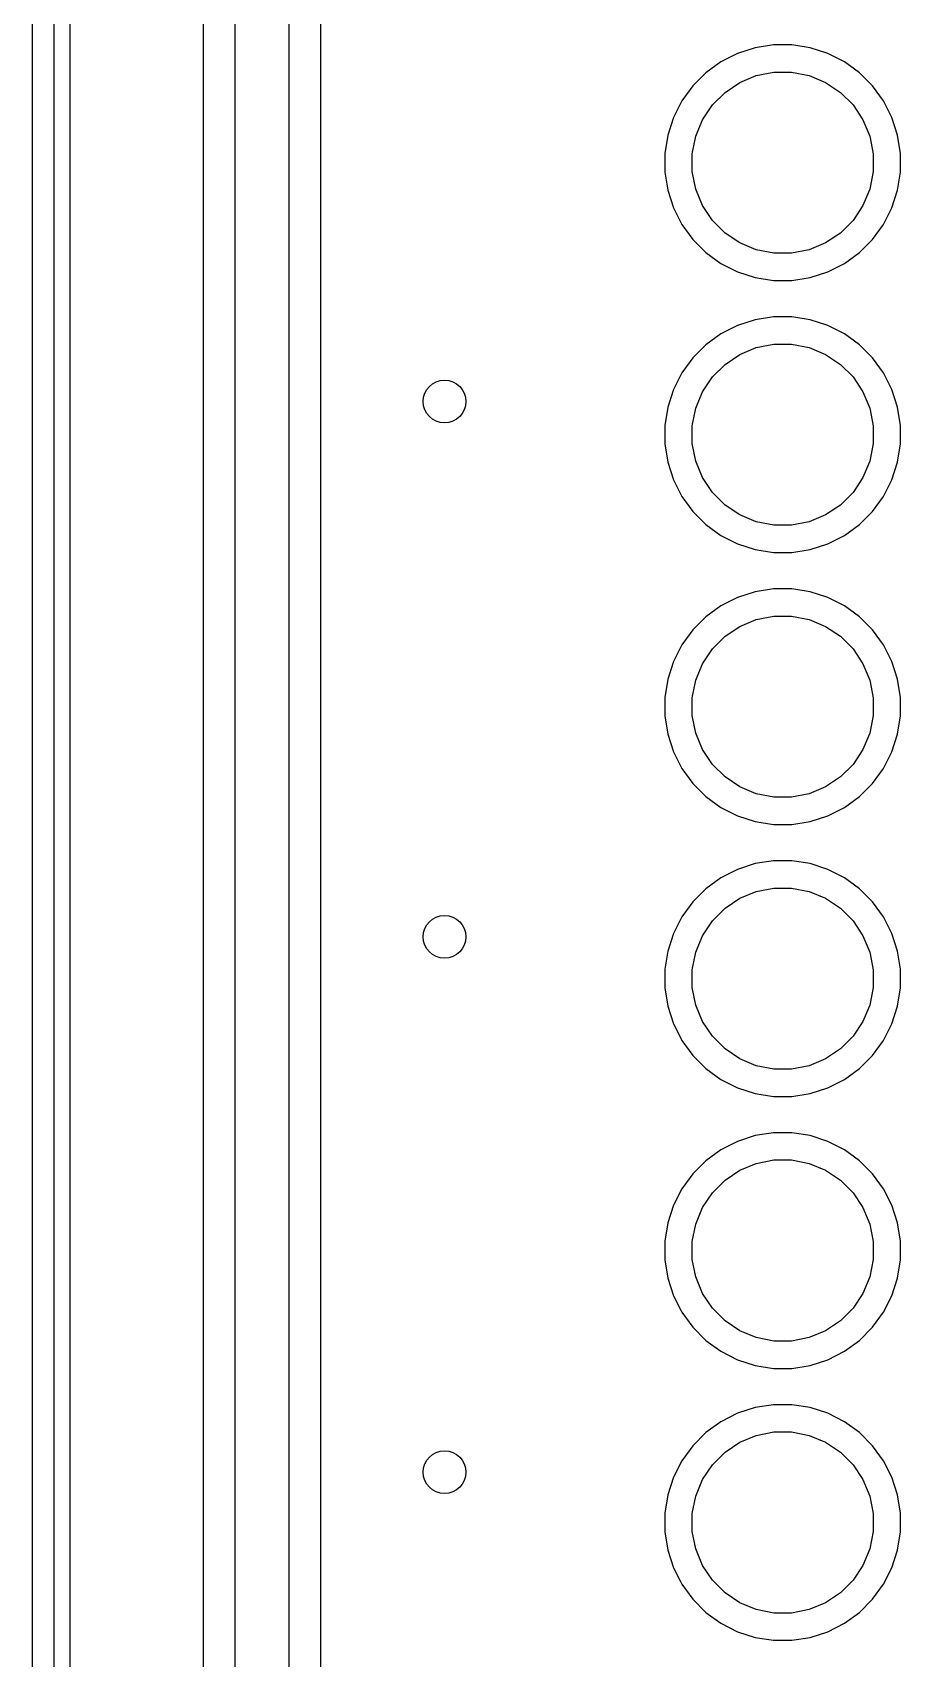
# Model space of a CAD drawing. Extents: x 0 to 130, y -140 to 0.
# Drawn here: x -0.1 to 8.01, y -96.74 to -81.55 of the extents above; entities that cross this region are included whole.
import ezdxf

# ---------------------------------------------------------------- set-up
doc = ezdxf.new("R2010")
doc.units = 0
doc.layers.add('BLACK', color=7, linetype='CONTINUOUS')

msp = doc.modelspace()

# ---------------------------------------------------------------- linework, layer by layer
at = {"layer": 'BLACK', "linetype": 'CONTINUOUS'}
for p, q in [((-0.1, -140), (-0.1, 0)), ((0.1, -0.1), (0.1, -139.9)), ((0.2505, -117.285), (0.2505, -51.795525)), ((1.4935, -51.795525), (1.4935, -103.376474)), ((1.794, -103.304), (1.794, -51.868)), ((2.294, -51.971554), (2.294, -103.200446)), ((2.5945, -82.683385), (2.5945, -80.143385)), ((6.652293, -81.696598), (6.487561, -81.750123)), ((6.652297, -81.696597), (6.652293, -81.696598)), ((6.823386, -81.6695), (6.652297, -81.696597)), ((6.823389, -81.6695), (6.823386, -81.6695)), ((6.996611, -81.6695), (6.823389, -81.6695)), ((6.996614, -81.6695), (6.996611, -81.6695)), ((7.167702, -81.696597), (6.996614, -81.6695)), ((7.167706, -81.696598), (7.167702, -81.696597)), ((7.332438, -81.750123), (7.167706, -81.696598)), ((6.333214, -81.828766), (6.193073, -81.930585)), ((6.487558, -81.750125), (6.333214, -81.828766)), ((6.487561, -81.750123), (6.487558, -81.750125)), ((7.332441, -81.750125), (7.332438, -81.750123)), ((7.486785, -81.828766), (7.332441, -81.750125)), ((7.486787, -81.828767), (7.486785, -81.828766)), ((7.486788, -81.828768), (7.486787, -81.828767)), ((7.626928, -81.930586), (7.486788, -81.828768)), ((6.193073, -81.930585), (6.070585, -82.053073)), ((6.509313, -82.020367), (6.663258, -81.956601)), ((6.663258, -81.956601), (6.826685, -81.924093)), ((6.826685, -81.924093), (6.993315, -81.924093)), ((6.993315, -81.924093), (7.156742, -81.956601)), ((7.156742, -81.956601), (7.310687, -82.020367)), ((7.749414, -82.053072), (7.626928, -81.930586)), ((6.070585, -82.053073), (5.968766, -82.193214)), ((6.252941, -82.230766), (6.370766, -82.112941)), ((6.370766, -82.112941), (6.509313, -82.020367)), ((7.310687, -82.020367), (7.449234, -82.112941)), ((7.449234, -82.112941), (7.567059, -82.230766)), ((7.851232, -82.193212), (7.749414, -82.053072)), ((5.968766, -82.193214), (5.890125, -82.347558)), ((6.160367, -82.369313), (6.252941, -82.230766)), ((7.567059, -82.230766), (7.659633, -82.369313)), ((7.929873, -82.347555), (7.851232, -82.193212)), ((5.890123, -82.347561), (5.836598, -82.512293)), ((5.890125, -82.347558), (5.890123, -82.347561)), ((6.096601, -82.523258), (6.160367, -82.369313)), ((7.659633, -82.369313), (7.723399, -82.523258)), ((7.929873, -82.347557), (7.929873, -82.347555)), ((7.929874, -82.347558), (7.929873, -82.347557)), ((7.929876, -82.347561), (7.929874, -82.347558)), ((7.983401, -82.512293), (7.929876, -82.347561)), ((5.836597, -82.512297), (5.8095, -82.683385)), ((5.836598, -82.512293), (5.836597, -82.512297)), ((6.064093, -82.686685), (6.096601, -82.523258)), ((7.723399, -82.523258), (7.755907, -82.686685)), ((7.983402, -82.512297), (7.983401, -82.512293)), ((8.0105, -82.683385), (7.983402, -82.512297)), ((2.5945, -85.223385), (2.5945, -82.683385)), ((5.8095, -82.683385), (5.8095, -82.856614)), ((6.064093, -82.853315), (6.064093, -82.686685)), ((7.755907, -82.686685), (7.755907, -82.853315)), ((8.0105, -82.856614), (8.0105, -82.683385)), ((5.8095, -82.856614), (5.836597, -83.027702)), ((6.096601, -83.016742), (6.064093, -82.853315)), ((7.755907, -82.853315), (7.723399, -83.016742)), ((7.983402, -83.027702), (8.0105, -82.856614)), ((5.836597, -83.027702), (5.836598, -83.027706)), ((5.836598, -83.027706), (5.890123, -83.192438)), ((6.160367, -83.170687), (6.096601, -83.016742)), ((7.723399, -83.016742), (7.659633, -83.170687)), ((7.929876, -83.192438), (7.983401, -83.027706)), ((7.983401, -83.027706), (7.983402, -83.027702)), ((5.890123, -83.192438), (5.890125, -83.192441)), ((5.890125, -83.192441), (5.937515, -83.285451)), ((6.252941, -83.309234), (6.160367, -83.170687)), ((7.659633, -83.170687), (7.567059, -83.309234)), ((7.851232, -83.346788), (7.929873, -83.192445)), ((7.929873, -83.192445), (7.929874, -83.19244)), ((7.929874, -83.19244), (7.929876, -83.192438)), ((5.937515, -83.285451), (5.968768, -83.346788)), ((5.968768, -83.346788), (6.070586, -83.486928)), ((6.370766, -83.427059), (6.252941, -83.309234)), ((7.567059, -83.309234), (7.449234, -83.427059)), ((7.749414, -83.486928), (7.851232, -83.346788)), ((6.070586, -83.486928), (6.193072, -83.609414)), ((6.509313, -83.519633), (6.370766, -83.427059)), ((6.663258, -83.583399), (6.509313, -83.519633)), ((7.310687, -83.519633), (7.156742, -83.583399)), ((7.449234, -83.427059), (7.310687, -83.519633)), ((7.626928, -83.609414), (7.749414, -83.486928)), ((6.193072, -83.609414), (6.333212, -83.711232)), ((6.826685, -83.615907), (6.663258, -83.583399)), ((6.993315, -83.615907), (6.826685, -83.615907)), ((7.156742, -83.583399), (6.993315, -83.615907)), ((7.486788, -83.711232), (7.626928, -83.609414)), ((6.333212, -83.711232), (6.487555, -83.789873)), ((6.487555, -83.789873), (6.487557, -83.789873)), ((6.487557, -83.789873), (6.487558, -83.789874)), ((6.487558, -83.789874), (6.487561, -83.789876)), ((6.487561, -83.789876), (6.652293, -83.843401)), ((7.167706, -83.843401), (7.332438, -83.789876)), ((7.332438, -83.789876), (7.33244, -83.789874)), ((7.33244, -83.789874), (7.332445, -83.789873)), ((7.332445, -83.789873), (7.486788, -83.711232)), ((6.652293, -83.843401), (6.652297, -83.843402)), ((6.652297, -83.843402), (6.823386, -83.8705)), ((6.823386, -83.8705), (6.823389, -83.8705)), ((6.823389, -83.8705), (6.996614, -83.8705)), ((6.996614, -83.8705), (7.167702, -83.843402)), ((7.167702, -83.843402), (7.167706, -83.843401)), ((6.652293, -84.236598), (6.487561, -84.290123)), ((6.652297, -84.236597), (6.652293, -84.236598)), ((6.823386, -84.2095), (6.652297, -84.236597)), ((6.823389, -84.2095), (6.823386, -84.2095)), ((6.996611, -84.2095), (6.823389, -84.2095)), ((6.996614, -84.2095), (6.996611, -84.2095)), ((7.167702, -84.236597), (6.996614, -84.2095)), ((7.167706, -84.236598), (7.167702, -84.236597)), ((7.332438, -84.290123), (7.167706, -84.236598)), ((6.333214, -84.368766), (6.193073, -84.470585)), ((6.487558, -84.290125), (6.333214, -84.368766)), ((6.487561, -84.290123), (6.487558, -84.290125)), ((7.332441, -84.290125), (7.332438, -84.290123)), ((7.332444, -84.290126), (7.332441, -84.290125)), ((7.332445, -84.290127), (7.332444, -84.290126)), ((7.338527, -84.293226), (7.332445, -84.290127)), ((7.486785, -84.368766), (7.338527, -84.293226)), ((7.486787, -84.368767), (7.486785, -84.368766)), ((7.486788, -84.368768), (7.486787, -84.368767)), ((7.626928, -84.470586), (7.486788, -84.368768)), ((6.193073, -84.470585), (6.070585, -84.593073)), ((6.370766, -84.652941), (6.509313, -84.560367)), ((6.509313, -84.560367), (6.663258, -84.496601)), ((6.663258, -84.496601), (6.826685, -84.464093)), ((6.826685, -84.464093), (6.993315, -84.464093)), ((6.993315, -84.464093), (7.156742, -84.496601)), ((7.156742, -84.496601), (7.310687, -84.560367)), ((7.310687, -84.560367), (7.449234, -84.652941)), ((7.749414, -84.593072), (7.626928, -84.470586)), ((5.968766, -84.733214), (5.890125, -84.887558)), ((6.070585, -84.593073), (5.968766, -84.733214)), ((6.252941, -84.770766), (6.370766, -84.652941)), ((7.449234, -84.652941), (7.567059, -84.770766)), ((7.851232, -84.733212), (7.749414, -84.593072)), ((7.929873, -84.887555), (7.851232, -84.733212)), ((5.890123, -84.887561), (5.836598, -85.052293)), ((5.890125, -84.887558), (5.890123, -84.887561)), ((6.160367, -84.909313), (6.252941, -84.770766)), ((7.567059, -84.770766), (7.659633, -84.909313)), ((7.929873, -84.887557), (7.929873, -84.887555)), ((7.929874, -84.887558), (7.929873, -84.887557)), ((7.929876, -84.887561), (7.929874, -84.887558)), ((7.983401, -85.052293), (7.929876, -84.887561)), ((6.096601, -85.063258), (6.160367, -84.909313)), ((7.659633, -84.909313), (7.723399, -85.063258)), ((5.836597, -85.052297), (5.8095, -85.223385)), ((5.836598, -85.052293), (5.836597, -85.052297)), ((6.064093, -85.226685), (6.096601, -85.063258)), ((7.723399, -85.063258), (7.755907, -85.226685)), ((7.983402, -85.052297), (7.983401, -85.052293)), ((8.0105, -85.223385), (7.983402, -85.052297)), ((2.5945, -87.763385), (2.5945, -85.223385)), ((5.8095, -85.223385), (5.8095, -85.396614)), ((6.064093, -85.393315), (6.064093, -85.226685)), ((7.755907, -85.226685), (7.755907, -85.393315)), ((8.0105, -85.396614), (8.0105, -85.223385)), ((5.8095, -85.396614), (5.836597, -85.567702)), ((6.096601, -85.556742), (6.064093, -85.393315)), ((7.755907, -85.393315), (7.723399, -85.556742)), ((7.983402, -85.567702), (8.0105, -85.396614)), ((5.836597, -85.567702), (5.836598, -85.567706)), ((5.836598, -85.567706), (5.890123, -85.732438)), ((6.160367, -85.710687), (6.096601, -85.556742)), ((7.723399, -85.556742), (7.659633, -85.710687)), ((7.929876, -85.732438), (7.983401, -85.567706)), ((7.983401, -85.567706), (7.983402, -85.567702)), ((5.890123, -85.732438), (5.890125, -85.732441)), ((5.890125, -85.732441), (5.890126, -85.732444)), ((5.890126, -85.732444), (5.890127, -85.732445)), ((5.890127, -85.732445), (5.968768, -85.886788)), ((6.252941, -85.849234), (6.160367, -85.710687)), ((7.659633, -85.710687), (7.567059, -85.849234)), ((7.851232, -85.886788), (7.929873, -85.732445)), ((7.929873, -85.732445), (7.929874, -85.73244)), ((7.929874, -85.73244), (7.929876, -85.732438)), ((5.968768, -85.886788), (6.070586, -86.026928)), ((6.370766, -85.967059), (6.252941, -85.849234)), ((7.567059, -85.849234), (7.449234, -85.967059)), ((7.749414, -86.026928), (7.851232, -85.886788)), ((6.070586, -86.026928), (6.193072, -86.149414)), ((6.509313, -86.059633), (6.370766, -85.967059)), ((6.663258, -86.123399), (6.509313, -86.059633)), ((7.310687, -86.059633), (7.156742, -86.123399)), ((7.449234, -85.967059), (7.310687, -86.059633)), ((7.626928, -86.149414), (7.749414, -86.026928)), ((6.193072, -86.149414), (6.333212, -86.251232)), ((6.333212, -86.251232), (6.487555, -86.329873)), ((6.826685, -86.155907), (6.663258, -86.123399)), ((6.993315, -86.155907), (6.826685, -86.155907)), ((7.156742, -86.123399), (6.993315, -86.155907)), ((7.332445, -86.329873), (7.486788, -86.251232)), ((7.486788, -86.251232), (7.626928, -86.149414)), ((6.487555, -86.329873), (6.487557, -86.329873)), ((6.487557, -86.329873), (6.487558, -86.329874)), ((6.487558, -86.329874), (6.487561, -86.329876)), ((6.487561, -86.329876), (6.652293, -86.383401)), ((6.652293, -86.383401), (6.652297, -86.383402)), ((6.652297, -86.383402), (6.823386, -86.4105)), ((6.996614, -86.4105), (7.167702, -86.383402)), ((7.167702, -86.383402), (7.167706, -86.383401)), ((7.167706, -86.383401), (7.332438, -86.329876)), ((7.332438, -86.329876), (7.33244, -86.329874)), ((7.33244, -86.329874), (7.332445, -86.329873)), ((6.823386, -86.4105), (6.823389, -86.4105)), ((6.823389, -86.4105), (6.996614, -86.4105)), ((6.487558, -86.830125), (6.333214, -86.908766)), ((6.487561, -86.830123), (6.487558, -86.830125)), ((6.652293, -86.776598), (6.487561, -86.830123)), ((6.652297, -86.776597), (6.652293, -86.776598)), ((6.823386, -86.7495), (6.652297, -86.776597)), ((6.823389, -86.7495), (6.823386, -86.7495)), ((6.996611, -86.7495), (6.823389, -86.7495)), ((6.996614, -86.7495), (6.996611, -86.7495)), ((7.167702, -86.776597), (6.996614, -86.7495)), ((7.167706, -86.776598), (7.167702, -86.776597)), ((7.332438, -86.830123), (7.167706, -86.776598)), ((7.332441, -86.830125), (7.332438, -86.830123)), ((7.486785, -86.908766), (7.332441, -86.830125)), ((6.193073, -87.010585), (6.070585, -87.133073)), ((6.333214, -86.908766), (6.193073, -87.010585)), ((6.663258, -87.036601), (6.826685, -87.004093)), ((6.826685, -87.004093), (6.993315, -87.004093)), ((6.993315, -87.004093), (7.156742, -87.036601)), ((7.486787, -86.908767), (7.486785, -86.908766)), ((7.486788, -86.908768), (7.486787, -86.908767)), ((7.626928, -87.010586), (7.486788, -86.908768)), ((7.749414, -87.133072), (7.626928, -87.010586)), ((6.070585, -87.133073), (5.968766, -87.273214)), ((6.370766, -87.192941), (6.509313, -87.100367)), ((6.509313, -87.100367), (6.663258, -87.036601)), ((7.156742, -87.036601), (7.310687, -87.100367)), ((7.310687, -87.100367), (7.449234, -87.192941)), ((7.851232, -87.273212), (7.749414, -87.133072)), ((5.968766, -87.273214), (5.890125, -87.427558)), ((6.160367, -87.449313), (6.252941, -87.310766)), ((6.252941, -87.310766), (6.370766, -87.192941)), ((7.449234, -87.192941), (7.567059, -87.310766)), ((7.567059, -87.310766), (7.659633, -87.449313)), ((7.929873, -87.427555), (7.851232, -87.273212)), ((5.890123, -87.427561), (5.836598, -87.592293)), ((5.890125, -87.427558), (5.890123, -87.427561)), ((6.096601, -87.603258), (6.160367, -87.449313)), ((7.659633, -87.449313), (7.723399, -87.603258)), ((7.929873, -87.427557), (7.929873, -87.427555)), ((7.929874, -87.427558), (7.929873, -87.427557)), ((7.929876, -87.427561), (7.929874, -87.427558)), ((7.983401, -87.592293), (7.929876, -87.427561)), ((5.836597, -87.592297), (5.8095, -87.763385)), ((5.836598, -87.592293), (5.836597, -87.592297)), ((6.064093, -87.766685), (6.096601, -87.603258)), ((7.723399, -87.603258), (7.755907, -87.766685)), ((7.983402, -87.592297), (7.983401, -87.592293)), ((8.0105, -87.763385), (7.983402, -87.592297)), ((2.5945, -90.303385), (2.5945, -87.763385)), ((5.8095, -87.763385), (5.8095, -87.936614)), ((6.064093, -87.933315), (6.064093, -87.766685)), ((7.755907, -87.766685), (7.755907, -87.933315)), ((8.0105, -87.936614), (8.0105, -87.763385)), ((5.8095, -87.936614), (5.836597, -88.107702)), ((6.096601, -88.096742), (6.064093, -87.933315)), ((7.755907, -87.933315), (7.723399, -88.096742)), ((7.983402, -88.107702), (8.0105, -87.936614)), ((5.836597, -88.107702), (5.836598, -88.107706)), ((5.836598, -88.107706), (5.890123, -88.272438)), ((6.160367, -88.250687), (6.096601, -88.096742)), ((7.723399, -88.096742), (7.659633, -88.250687)), ((7.929876, -88.272438), (7.983401, -88.107706)), ((7.983401, -88.107706), (7.983402, -88.107702)), ((5.890123, -88.272438), (5.890125, -88.272441)), ((5.890125, -88.272441), (5.890126, -88.272442)), ((5.890126, -88.272442), (5.890127, -88.272445)), ((5.890127, -88.272445), (5.968768, -88.426788)), ((6.252941, -88.389234), (6.160367, -88.250687)), ((7.659633, -88.250687), (7.567059, -88.389234)), ((7.851232, -88.426788), (7.929873, -88.272445)), ((7.929873, -88.272445), (7.929874, -88.27244)), ((7.929874, -88.27244), (7.929876, -88.272438)), ((5.968768, -88.426788), (6.070586, -88.566928)), ((6.370766, -88.507059), (6.252941, -88.389234)), ((6.509313, -88.599633), (6.370766, -88.507059)), ((7.449234, -88.507059), (7.310687, -88.599633)), ((7.567059, -88.389234), (7.449234, -88.507059)), ((7.749414, -88.566928), (7.851232, -88.426788)), ((6.070586, -88.566928), (6.193072, -88.689414)), ((6.663258, -88.663399), (6.509313, -88.599633)), ((6.826685, -88.695907), (6.663258, -88.663399)), ((7.156742, -88.663399), (6.993315, -88.695907)), ((7.310687, -88.599633), (7.156742, -88.663399)), ((7.626928, -88.689414), (7.749414, -88.566928)), ((6.193072, -88.689414), (6.333212, -88.791232)), ((6.333212, -88.791232), (6.487555, -88.869873)), ((6.993315, -88.695907), (6.826685, -88.695907)), ((7.332445, -88.869873), (7.486788, -88.791232)), ((7.486788, -88.791232), (7.626928, -88.689414)), ((6.487555, -88.869873), (6.487557, -88.869873)), ((6.487557, -88.869873), (6.487558, -88.869874)), ((6.487558, -88.869874), (6.487561, -88.869876)), ((6.487561, -88.869876), (6.652293, -88.923401)), ((6.652293, -88.923401), (6.652297, -88.923402)), ((6.652297, -88.923402), (6.823386, -88.9505)), ((6.823386, -88.9505), (6.823389, -88.9505)), ((6.823389, -88.9505), (6.996614, -88.9505)), ((6.996614, -88.9505), (7.167702, -88.923402)), ((7.167702, -88.923402), (7.167706, -88.923401)), ((7.167706, -88.923401), (7.332438, -88.869876)), ((7.332438, -88.869876), (7.33244, -88.869874)), ((7.33244, -88.869874), (7.332445, -88.869873)), ((6.823386, -89.2895), (6.652297, -89.316597)), ((6.823389, -89.2895), (6.823386, -89.2895)), ((6.996611, -89.2895), (6.823389, -89.2895)), ((6.996614, -89.2895), (6.996611, -89.2895)), ((7.167702, -89.316597), (6.996614, -89.2895)), ((6.487558, -89.370125), (6.333214, -89.448766)), ((6.487561, -89.370123), (6.487558, -89.370125)), ((6.652293, -89.316598), (6.487561, -89.370123)), ((6.652297, -89.316597), (6.652293, -89.316598)), ((7.167706, -89.316598), (7.167702, -89.316597)), ((7.332438, -89.370123), (7.167706, -89.316598)), ((7.332441, -89.370125), (7.332438, -89.370123)), ((7.486785, -89.448766), (7.332441, -89.370125)), ((6.193073, -89.550585), (6.070585, -89.673073)), ((6.333214, -89.448766), (6.193073, -89.550585)), ((6.509313, -89.640367), (6.663258, -89.576601)), ((6.663258, -89.576601), (6.826685, -89.544093)), ((6.826685, -89.544093), (6.993315, -89.544093)), ((6.993315, -89.544093), (7.156742, -89.576601)), ((7.156742, -89.576601), (7.310687, -89.640367)), ((7.486787, -89.448767), (7.486785, -89.448766)), ((7.486788, -89.448768), (7.486787, -89.448767)), ((7.626928, -89.550586), (7.486788, -89.448768)), ((7.749414, -89.673072), (7.626928, -89.550586)), ((6.070585, -89.673073), (5.968766, -89.813214)), ((6.252941, -89.850766), (6.370766, -89.732941)), ((6.370766, -89.732941), (6.509313, -89.640367)), ((7.310687, -89.640367), (7.449234, -89.732941)), ((7.449234, -89.732941), (7.567059, -89.850766)), ((7.851232, -89.813212), (7.749414, -89.673072)), ((5.968766, -89.813214), (5.890125, -89.967558)), ((6.160367, -89.989313), (6.252941, -89.850766)), ((7.567059, -89.850766), (7.659633, -89.989313)), ((7.929873, -89.967555), (7.851232, -89.813212)), ((5.890123, -89.967561), (5.836598, -90.132293)), ((5.890125, -89.967558), (5.890123, -89.967561)), ((6.096601, -90.143258), (6.160367, -89.989313)), ((7.659633, -89.989313), (7.723399, -90.143258)), ((7.929873, -89.967557), (7.929873, -89.967555)), ((7.929874, -89.967558), (7.929873, -89.967557)), ((7.929876, -89.967561), (7.929874, -89.967558)), ((7.983401, -90.132293), (7.929876, -89.967561)), ((5.836597, -90.132297), (5.8095, -90.303385)), ((5.836598, -90.132293), (5.836597, -90.132297)), ((6.064093, -90.306685), (6.096601, -90.143258)), ((7.723399, -90.143258), (7.755907, -90.306685)), ((7.983402, -90.132297), (7.983401, -90.132293)), ((8.0105, -90.303385), (7.983402, -90.132297)), ((2.5945, -92.843385), (2.5945, -90.303385)), ((5.8095, -90.303385), (5.8095, -90.476614)), ((6.064093, -90.473315), (6.064093, -90.306685)), ((7.755907, -90.306685), (7.755907, -90.473315)), ((8.0105, -90.476614), (8.0105, -90.303385)), ((5.8095, -90.476614), (5.836597, -90.647702)), ((6.096601, -90.636742), (6.064093, -90.473315)), ((7.755907, -90.473315), (7.723399, -90.636742)), ((7.983402, -90.647702), (8.0105, -90.476614)), ((5.836597, -90.647702), (5.836598, -90.647706)), ((5.836598, -90.647706), (5.890123, -90.812438)), ((6.160367, -90.790687), (6.096601, -90.636742)), ((7.723399, -90.636742), (7.659633, -90.790687)), ((7.929876, -90.812438), (7.983401, -90.647706)), ((7.983401, -90.647706), (7.983402, -90.647702)), ((5.890123, -90.812438), (5.890125, -90.812441)), ((5.890125, -90.812441), (5.951953, -90.933788)), ((6.252941, -90.929234), (6.160367, -90.790687)), ((7.659633, -90.790687), (7.567059, -90.929234)), ((7.851232, -90.966788), (7.929873, -90.812445)), ((7.929873, -90.812445), (7.929874, -90.81244)), ((7.929874, -90.81244), (7.929876, -90.812438)), ((5.951953, -90.933788), (5.968768, -90.966788)), ((6.370766, -91.047059), (6.252941, -90.929234)), ((7.567059, -90.929234), (7.449234, -91.047059)), ((5.968768, -90.966788), (6.070586, -91.106928)), ((6.070586, -91.106928), (6.193072, -91.229414)), ((6.509313, -91.139633), (6.370766, -91.047059)), ((7.449234, -91.047059), (7.310687, -91.139633)), ((7.626928, -91.229414), (7.749414, -91.106928)), ((7.749414, -91.106928), (7.851232, -90.966788)), ((6.193072, -91.229414), (6.333212, -91.331232)), ((6.663258, -91.203399), (6.509313, -91.139633)), ((6.826685, -91.235907), (6.663258, -91.203399)), ((6.993315, -91.235907), (6.826685, -91.235907)), ((7.156742, -91.203399), (6.993315, -91.235907)), ((7.310687, -91.139633), (7.156742, -91.203399)), ((7.486788, -91.331232), (7.626928, -91.229414)), ((6.333212, -91.331232), (6.487555, -91.409873)), ((6.487555, -91.409873), (6.487557, -91.409873)), ((6.487557, -91.409873), (6.487558, -91.409874)), ((6.487558, -91.409874), (6.487561, -91.409876)), ((6.487561, -91.409876), (6.652293, -91.463401)), ((7.167706, -91.463401), (7.332438, -91.409876)), ((7.332438, -91.409876), (7.33244, -91.409874)), ((7.33244, -91.409874), (7.332445, -91.409873)), ((7.332445, -91.409873), (7.486788, -91.331232)), ((6.652293, -91.463401), (6.652297, -91.463402)), ((6.652297, -91.463402), (6.823386, -91.4905)), ((6.823386, -91.4905), (6.823389, -91.4905)), ((6.823389, -91.4905), (6.996614, -91.4905)), ((6.996614, -91.4905), (7.167702, -91.463402)), ((7.167702, -91.463402), (7.167706, -91.463401)), ((6.652293, -91.856598), (6.487561, -91.910123)), ((6.652297, -91.856597), (6.652293, -91.856598)), ((6.823386, -91.8295), (6.652297, -91.856597)), ((6.823389, -91.8295), (6.823386, -91.8295)), ((6.996611, -91.8295), (6.823389, -91.8295)), ((6.996614, -91.8295), (6.996611, -91.8295)), ((7.167702, -91.856597), (6.996614, -91.8295)), ((7.167706, -91.856598), (7.167702, -91.856597)), ((7.332438, -91.910123), (7.167706, -91.856598)), ((6.333214, -91.988766), (6.193073, -92.090585)), ((6.487558, -91.910125), (6.333214, -91.988766)), ((6.487561, -91.910123), (6.487558, -91.910125)), ((7.332441, -91.910125), (7.332438, -91.910123)), ((7.486785, -91.988766), (7.332441, -91.910125)), ((7.486787, -91.988767), (7.486785, -91.988766)), ((7.486788, -91.988768), (7.486787, -91.988767)), ((7.626928, -92.090586), (7.486788, -91.988768)), ((6.193073, -92.090585), (6.070585, -92.213073)), ((6.509313, -92.180367), (6.663258, -92.116601)), ((6.663258, -92.116601), (6.826685, -92.084093)), ((6.826685, -92.084093), (6.993315, -92.084093)), ((6.993315, -92.084093), (7.156742, -92.116601)), ((7.156742, -92.116601), (7.310687, -92.180367)), ((7.749414, -92.213072), (7.626928, -92.090586)), ((6.070585, -92.213073), (5.968766, -92.353214)), ((6.252941, -92.390766), (6.370766, -92.272941)), ((6.370766, -92.272941), (6.509313, -92.180367)), ((7.310687, -92.180367), (7.449234, -92.272941)), ((7.449234, -92.272941), (7.567059, -92.390766)), ((7.851232, -92.353212), (7.749414, -92.213072)), ((5.968766, -92.353214), (5.890125, -92.507558)), ((6.160367, -92.529313), (6.252941, -92.390766)), ((7.567059, -92.390766), (7.659633, -92.529313)), ((7.929873, -92.507555), (7.851232, -92.353212)), ((5.890123, -92.507561), (5.836598, -92.672293)), ((5.890125, -92.507558), (5.890123, -92.507561)), ((6.096601, -92.683258), (6.160367, -92.529313)), ((7.659633, -92.529313), (7.723399, -92.683258)), ((7.929873, -92.507557), (7.929873, -92.507555)), ((7.929874, -92.507558), (7.929873, -92.507557)), ((7.929876, -92.507561), (7.929874, -92.507558)), ((7.983401, -92.672293), (7.929876, -92.507561)), ((5.836597, -92.672297), (5.8095, -92.843385)), ((5.836598, -92.672293), (5.836597, -92.672297)), ((6.064093, -92.846685), (6.096601, -92.683258)), ((7.723399, -92.683258), (7.755907, -92.846685)), ((7.983402, -92.672297), (7.983401, -92.672293)), ((8.0105, -92.843385), (7.983402, -92.672297)), ((2.5945, -95.383385), (2.5945, -92.843385)), ((5.8095, -92.843385), (5.8095, -93.016614)), ((6.064093, -93.013315), (6.064093, -92.846685)), ((7.755907, -92.846685), (7.755907, -93.013315)), ((8.0105, -93.016614), (8.0105, -92.843385)), ((5.8095, -93.016614), (5.836597, -93.187702)), ((6.096601, -93.176742), (6.064093, -93.013315)), ((7.755907, -93.013315), (7.723399, -93.176742)), ((7.983402, -93.187702), (8.0105, -93.016614)), ((5.836597, -93.187702), (5.836598, -93.187706)), ((5.836598, -93.187706), (5.890123, -93.352438)), ((6.160367, -93.330687), (6.096601, -93.176742)), ((7.723399, -93.176742), (7.659633, -93.330687)), ((7.929876, -93.352438), (7.983401, -93.187706)), ((7.983401, -93.187706), (7.983402, -93.187702)), ((5.890123, -93.352438), (5.890125, -93.352441)), ((5.890125, -93.352441), (5.961677, -93.492872)), ((6.252941, -93.469234), (6.160367, -93.330687)), ((7.659633, -93.330687), (7.567059, -93.469234)), ((7.851232, -93.506788), (7.929873, -93.352445)), ((7.929873, -93.352445), (7.929874, -93.35244)), ((7.929874, -93.35244), (7.929876, -93.352438)), ((5.961677, -93.492872), (5.968768, -93.506788)), ((5.968768, -93.506788), (6.070586, -93.646928)), ((6.370766, -93.587059), (6.252941, -93.469234)), ((7.567059, -93.469234), (7.449234, -93.587059)), ((7.749414, -93.646928), (7.851232, -93.506788)), ((6.070586, -93.646928), (6.193072, -93.769414)), ((6.509313, -93.679633), (6.370766, -93.587059)), ((6.663258, -93.743399), (6.509313, -93.679633)), ((7.310687, -93.679633), (7.156742, -93.743399)), ((7.449234, -93.587059), (7.310687, -93.679633)), ((7.626928, -93.769414), (7.749414, -93.646928)), ((6.193072, -93.769414), (6.333212, -93.871232)), ((6.826685, -93.775907), (6.663258, -93.743399)), ((6.993315, -93.775907), (6.826685, -93.775907)), ((7.156742, -93.743399), (6.993315, -93.775907)), ((7.486788, -93.871232), (7.626928, -93.769414)), ((6.333212, -93.871232), (6.487555, -93.949873)), ((6.487555, -93.949873), (6.487557, -93.949873)), ((6.487557, -93.949873), (6.487558, -93.949874)), ((6.487558, -93.949874), (6.487561, -93.949876)), ((6.487561, -93.949876), (6.652293, -94.003401)), ((7.167706, -94.003401), (7.332438, -93.949876)), ((7.332438, -93.949876), (7.33244, -93.949874)), ((7.33244, -93.949874), (7.332445, -93.949873)), ((7.332445, -93.949873), (7.486788, -93.871232)), ((6.652293, -94.003401), (6.652297, -94.003402)), ((6.652297, -94.003402), (6.823386, -94.0305)), ((6.823386, -94.0305), (6.823389, -94.0305)), ((6.823389, -94.0305), (6.996614, -94.0305)), ((6.996614, -94.0305), (7.167702, -94.003402)), ((7.167702, -94.003402), (7.167706, -94.003401)), ((6.487558, -94.450125), (6.333214, -94.528766)), ((6.487561, -94.450123), (6.487558, -94.450125)), ((6.652293, -94.396598), (6.487561, -94.450123)), ((6.652297, -94.396597), (6.652293, -94.396598)), ((6.823386, -94.3695), (6.652297, -94.396597)), ((6.823389, -94.3695), (6.823386, -94.3695)), ((6.996611, -94.3695), (6.823389, -94.3695)), ((6.996614, -94.3695), (6.996611, -94.3695)), ((7.167702, -94.396597), (6.996614, -94.3695)), ((7.167706, -94.396598), (7.167702, -94.396597)), ((7.332438, -94.450123), (7.167706, -94.396598)), ((7.332441, -94.450125), (7.332438, -94.450123)), ((7.486785, -94.528766), (7.332441, -94.450125)), ((6.333214, -94.528766), (6.193073, -94.630585)), ((7.486787, -94.528767), (7.486785, -94.528766)), ((7.486788, -94.528768), (7.486787, -94.528767)), ((7.626928, -94.630586), (7.486788, -94.528768)), ((6.070585, -94.753073), (5.968766, -94.893214)), ((6.193073, -94.630585), (6.070585, -94.753073)), ((6.370766, -94.812941), (6.509313, -94.720367)), ((6.509313, -94.720367), (6.663258, -94.656601)), ((6.663258, -94.656601), (6.826685, -94.624093)), ((6.826685, -94.624093), (6.993315, -94.624093)), ((6.993315, -94.624093), (7.156742, -94.656601)), ((7.156742, -94.656601), (7.310687, -94.720367)), ((7.310687, -94.720367), (7.449234, -94.812941)), ((7.749414, -94.753072), (7.626928, -94.630586)), ((7.851232, -94.893212), (7.749414, -94.753072)), ((5.968766, -94.893214), (5.890125, -95.047558)), ((6.252941, -94.930766), (6.370766, -94.812941)), ((7.449234, -94.812941), (7.567059, -94.930766)), ((7.929873, -95.047555), (7.851232, -94.893212)), ((5.890123, -95.047561), (5.836598, -95.212293)), ((5.890125, -95.047558), (5.890123, -95.047561)), ((6.160367, -95.069313), (6.252941, -94.930766)), ((7.567059, -94.930766), (7.659633, -95.069313)), ((7.929873, -95.047557), (7.929873, -95.047555)), ((7.929874, -95.047558), (7.929873, -95.047557)), ((7.929876, -95.047561), (7.929874, -95.047558)), ((7.983401, -95.212293), (7.929876, -95.047561)), ((5.836597, -95.212297), (5.8095, -95.383385)), ((5.836598, -95.212293), (5.836597, -95.212297)), ((6.096601, -95.223258), (6.160367, -95.069313)), ((7.659633, -95.069313), (7.723399, -95.223258)), ((7.983402, -95.212297), (7.983401, -95.212293)), ((8.0105, -95.383385), (7.983402, -95.212297)), ((6.064093, -95.386685), (6.096601, -95.223258)), ((7.723399, -95.223258), (7.755907, -95.386685)), ((2.5945, -97.923385), (2.5945, -95.383385)), ((5.8095, -95.383385), (5.8095, -95.556614)), ((6.064093, -95.553315), (6.064093, -95.386685)), ((7.755907, -95.386685), (7.755907, -95.553315)), ((8.0105, -95.556614), (8.0105, -95.383385)), ((5.8095, -95.556614), (5.836597, -95.727702)), ((6.096601, -95.716742), (6.064093, -95.553315)), ((7.755907, -95.553315), (7.723399, -95.716742)), ((7.983402, -95.727702), (8.0105, -95.556614)), ((5.836597, -95.727702), (5.836598, -95.727706)), ((5.836598, -95.727706), (5.890123, -95.892438)), ((6.160367, -95.870687), (6.096601, -95.716742)), ((7.723399, -95.716742), (7.659633, -95.870687)), ((7.929876, -95.892438), (7.983401, -95.727706)), ((7.983401, -95.727706), (7.983402, -95.727702)), ((5.890123, -95.892438), (5.890125, -95.892441)), ((5.890125, -95.892441), (5.953202, -96.016239)), ((6.252941, -96.009234), (6.160367, -95.870687)), ((7.659633, -95.870687), (7.567059, -96.009234)), ((7.851232, -96.046788), (7.929873, -95.892445)), ((7.929873, -95.892445), (7.929874, -95.89244)), ((7.929874, -95.89244), (7.929876, -95.892438)), ((5.953202, -96.016239), (5.968768, -96.046788)), ((5.968768, -96.046788), (6.070586, -96.186928)), ((6.370766, -96.127059), (6.252941, -96.009234)), ((6.509313, -96.219633), (6.370766, -96.127059)), ((7.449234, -96.127059), (7.310687, -96.219633)), ((7.567059, -96.009234), (7.449234, -96.127059)), ((7.749414, -96.186928), (7.851232, -96.046788)), ((6.070586, -96.186928), (6.193072, -96.309414)), ((6.663258, -96.283399), (6.509313, -96.219633)), ((7.310687, -96.219633), (7.156742, -96.283399)), ((7.626928, -96.309414), (7.749414, -96.186928)), ((6.193072, -96.309414), (6.333212, -96.411232)), ((6.333212, -96.411232), (6.487555, -96.489873)), ((6.826685, -96.315907), (6.663258, -96.283399)), ((6.993315, -96.315907), (6.826685, -96.315907)), ((7.156742, -96.283399), (6.993315, -96.315907)), ((7.332445, -96.489873), (7.486788, -96.411232)), ((7.486788, -96.411232), (7.626928, -96.309414)), ((6.487555, -96.489873), (6.487557, -96.489873)), ((6.487557, -96.489873), (6.487558, -96.489874)), ((6.487558, -96.489874), (6.487561, -96.489876)), ((6.487561, -96.489876), (6.652293, -96.543401)), ((6.652293, -96.543401), (6.652297, -96.543402)), ((6.652297, -96.543402), (6.823386, -96.5705)), ((6.823386, -96.5705), (6.823389, -96.5705)), ((6.823389, -96.5705), (6.996614, -96.5705)), ((6.996614, -96.5705), (7.167702, -96.543402)), ((7.167702, -96.543402), (7.167706, -96.543401)), ((7.167706, -96.543401), (7.332438, -96.489876)), ((7.332438, -96.489876), (7.33244, -96.489874)), ((7.33244, -96.489874), (7.332445, -96.489873))]:
    msp.add_line(p, q, dxfattribs=at)
at = {"layer": 'BLACK'}
for centre in [(3.75, -85), (3.75, -90), (3.75, -95)]:
    msp.add_circle(centre, 0.2, dxfattribs=at)

doc.saveas('drawing.dxf')
